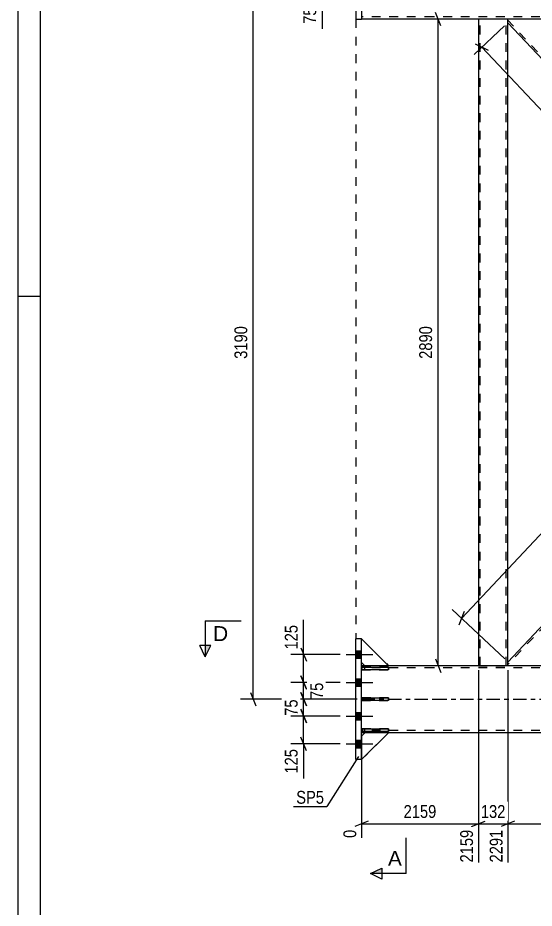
# Model space of a CAD drawing. Header units: millimetres. Extents: x 0 to 841, y 0 to 594.
# Drawn here: x 0 to 115.4, y 161.3 to 360.3 of the extents above; entities that cross this region are included whole.
import ezdxf

# ---------------------------------------------------------------- set-up
doc = ezdxf.new("R2010")
doc.units = ezdxf.units.MM
doc.linetypes.add('DXK_LINE_DOT2', pattern=[3.9198, 1.9599, -1.9599])
doc.linetypes.add('DXK_LINE_DOT3', pattern=[5.9187, 2.979, -0.9799, 0.9799, -0.9799])
doc.styles.add('Arial', font='ARIAL.TTF', dxfattribs={"height": 0.2})
doc.styles.add('Arial Narrow', font='ARIALN.TTF', dxfattribs={"height": 0.2})

# ---------------------------------------------------------------- blocks, each defined once
blk = doc.blocks.new('Unknown-570387635-1132')
at = {"color": 5, "linetype": 'Continuous'}
for p, q in [((0, 594), (0, 0)), ((5, 589), (5, 5)), ((5, 298), (0, 298))]:
    blk.add_line(p, q, dxfattribs=at)
blk = doc.blocks.new('Part-570387635-2953 - 2809')
at = {"color": 2, "linetype": 'Continuous'}
for p, q in [((75.57, 194.49), (75.57, 221.49)), ((76.82, 221.49), (75.57, 221.49)), ((76.82, 194.49), (76.82, 221.49)), ((76.82, 194.49), (75.57, 194.49))]:
    blk.add_line(p, q, dxfattribs=at)
blk = doc.blocks.new('Part-570387635-2900 - 2809')
at = {"color": 2, "linetype": 'Continuous'}
for p, q in [((92.82, 374.99), (76.82, 374.99)), ((178.72, 374.99), (92.92, 374.99)), ((269.52, 374.99), (183.72, 374.99)), ((285.62, 374.99), (269.62, 374.99)), ((92.82, 359.99), (76.82, 359.99)), ((269.52, 359.99), (92.92, 359.99)), ((285.62, 359.99), (269.62, 359.99))]:
    blk.add_line(p, q, dxfattribs=at)
at = {"color": 7, "linetype": 'DXK_LINE_DOT2'}
for p, q in [((76.82, 374.99), (76.82, 359.99)), ((92.82, 374.49), (76.82, 374.49)), ((269.52, 374.49), (92.92, 374.49)), ((183.72, 374.99), (178.72, 374.99)), ((285.62, 374.49), (269.62, 374.49)), ((285.62, 359.99), (285.62, 374.99)), ((92.82, 360.49), (76.82, 360.49)), ((269.52, 360.49), (92.92, 360.49)), ((285.62, 360.49), (269.62, 360.49))]:
    blk.add_line(p, q, dxfattribs=at)
at = {"color": 7, "linetype": 'DXK_LINE_DOT3'}
for p, q in [((66.82, 367.49), (92.82, 367.49)), ((92.92, 367.49), (269.52, 367.49)), ((269.62, 367.49), (295.62, 367.49))]:
    blk.add_line(p, q, dxfattribs=at)
blk = doc.blocks.new('Part-570387635-2913 - 2809')
at = {"color": 7, "linetype": 'DXK_LINE_DOT2'}
for p, q in [((82.82, 215.16), (76.82, 215.16)), ((76.82, 215.16), (76.82, 214.56)), ((77.57, 214.56), (77.57, 215.16)), ((82.82, 214.56), (82.82, 215.16)), ((76.82, 214.56), (82.82, 214.56))]:
    blk.add_line(p, q, dxfattribs=at)
blk = doc.blocks.new('Part-570387635-2856 - 2809')
at = {"color": 2, "linetype": 'Continuous'}
for p, q in [((102.92, 359.99), (102.92, 215.49)), ((109.52, 216.31), (109.52, 359.16))]:
    blk.add_line(p, q, dxfattribs=at)
at = {"color": 7, "linetype": 'DXK_LINE_DOT2'}
for p, q in [((109.52, 359.99), (102.92, 359.99)), ((103.32, 215.49), (103.32, 359.99)), ((109.12, 215.49), (109.12, 359.99)), ((109.52, 359.16), (109.52, 359.99)), ((102.92, 215.49), (109.52, 215.49)), ((109.52, 215.49), (109.52, 216.31))]:
    blk.add_line(p, q, dxfattribs=at)
blk = doc.blocks.new('Part-570387635-2861 - 2809')
at = {"color": 2, "linetype": 'Continuous'}
for p, q in [((176.69, 287.74), (109.52, 216.31)), ((177.92, 286.43), (176.69, 287.74)), ((177.92, 286.43), (177.92, 279.41)), ((177.92, 279.41), (117.81, 215.49)), ((109.52, 215.49), (109.52, 216.31))]:
    blk.add_line(p, q, dxfattribs=at)
at = {"color": 7, "linetype": 'DXK_LINE_DOT2'}
for p, q in [((176.97, 287.45), (109.52, 215.73)), ((177.92, 280), (117.26, 215.49)), ((117.81, 215.49), (109.52, 215.49))]:
    blk.add_line(p, q, dxfattribs=at)
blk = doc.blocks.new('Part-570387635-2866 - 2809')
at = {"color": 2, "linetype": 'Continuous'}
for p, q in [((109.52, 359.16), (109.52, 359.99)), ((109.52, 359.16), (176.69, 287.74)), ((177.92, 296.06), (117.81, 359.99)), ((177.92, 286.43), (177.92, 296.06))]:
    blk.add_line(p, q, dxfattribs=at)
at = {"color": 7, "linetype": 'DXK_LINE_DOT2'}
for p, q in [((117.81, 359.99), (109.52, 359.99)), ((177.92, 287.01), (109.52, 359.75)), ((177.92, 295.48), (117.26, 359.99)), ((177.92, 286.43), (176.69, 287.74)), ((177.92, 287.01), (177.92, 287.06))]:
    blk.add_line(p, q, dxfattribs=at)
blk = doc.blocks.new('Bolt-570387635-2888 - 2809')
at = {"linetype": 'Continuous'}
for points in [[(75.57, 218.81), (75.57, 217.16), (76.82, 217.16), (76.82, 218.81)], [(75.57, 218.81), (75.57, 217.16), (76.82, 217.16), (76.82, 218.81)], [(75.57, 218.81), (75.57, 217.16), (76.82, 217.16), (76.82, 218.81)], [(75.57, 212.56), (75.57, 210.91), (76.82, 210.91), (76.82, 212.56)], [(75.57, 212.56), (75.57, 210.91), (76.82, 210.91), (76.82, 212.56)], [(75.57, 205.06), (75.57, 203.41), (76.82, 203.41), (76.82, 205.06)], [(75.57, 205.06), (75.57, 203.41), (76.82, 203.41), (76.82, 205.06)], [(75.57, 198.81), (75.57, 197.16), (76.82, 197.16), (76.82, 198.81)], [(75.57, 198.81), (75.57, 197.16), (76.82, 197.16), (76.82, 198.81)], [(75.57, 198.81), (75.57, 197.16), (76.82, 197.16), (76.82, 198.81)]]:
    blk.add_hatch(color=1, dxfattribs=at).paths.add_polyline_path(points)
at = {"color": 1, "linetype": 'Continuous'}
for p, q in [((73.37, 217.99), (79.32, 217.99)), ((73.37, 217.99), (79.32, 217.99)), ((73.37, 217.99), (79.32, 217.99)), ((75.57, 218.81), (76.82, 218.81)), ((75.57, 218.81), (76.82, 218.81)), ((75.57, 218.81), (76.82, 218.81)), ((75.57, 217.16), (76.82, 217.16)), ((75.57, 217.16), (76.82, 217.16)), ((75.57, 217.16), (76.82, 217.16)), ((73.37, 211.74), (79.32, 211.74)), ((73.37, 211.74), (79.32, 211.74)), ((75.57, 212.56), (76.82, 212.56)), ((75.57, 212.56), (76.82, 212.56)), ((75.57, 210.91), (76.82, 210.91)), ((75.57, 210.91), (76.82, 210.91)), ((75.57, 205.06), (76.82, 205.06)), ((75.57, 205.06), (76.82, 205.06)), ((73.37, 204.24), (79.32, 204.24)), ((73.37, 204.24), (79.32, 204.24)), ((75.57, 203.41), (76.82, 203.41)), ((75.57, 203.41), (76.82, 203.41)), ((73.37, 197.99), (79.32, 197.99)), ((73.37, 197.99), (79.32, 197.99)), ((73.37, 197.99), (79.32, 197.99)), ((75.57, 198.81), (76.82, 198.81)), ((75.57, 198.81), (76.82, 198.81)), ((75.57, 198.81), (76.82, 198.81)), ((75.57, 197.16), (76.82, 197.16)), ((75.57, 197.16), (76.82, 197.16)), ((75.57, 197.16), (76.82, 197.16))]:
    blk.add_line(p, q, dxfattribs=at)
blk = doc.blocks.new('Part-570387635-2895 - 2809')
at = {"color": 2, "linetype": 'Continuous'}
for p, q in [((92.82, 215.49), (76.82, 215.49)), ((173.1, 215.49), (92.92, 215.49)), ((269.52, 215.49), (189.35, 215.49)), ((285.64, 215.49), (269.62, 215.49)), ((77.57, 200.49), (76.82, 200.49)), ((92.82, 200.49), (82.82, 200.49)), ((269.52, 200.49), (92.92, 200.49)), ((279.65, 200.49), (269.62, 200.49)), ((285.64, 200.49), (284.9, 200.49))]:
    blk.add_line(p, q, dxfattribs=at)
at = {"color": 7, "linetype": 'DXK_LINE_DOT2'}
for p, q in [((76.82, 200.49), (76.82, 215.49)), ((92.82, 214.99), (76.82, 214.99)), ((269.52, 214.99), (92.92, 214.99)), ((189.35, 215.49), (173.1, 215.49)), ((285.64, 214.99), (269.62, 214.99)), ((285.64, 200.49), (285.64, 215.49)), ((92.82, 200.99), (76.82, 200.99)), ((82.82, 200.49), (77.57, 200.49)), ((269.52, 200.99), (92.92, 200.99)), ((285.64, 200.99), (269.62, 200.99)), ((284.9, 200.49), (279.65, 200.49))]:
    blk.add_line(p, q, dxfattribs=at)
at = {"color": 7, "linetype": 'DXK_LINE_DOT3'}
for p, q in [((76.82, 207.99), (92.82, 207.99)), ((92.92, 207.99), (269.52, 207.99)), ((269.62, 207.99), (285.64, 207.99))]:
    blk.add_line(p, q, dxfattribs=at)
blk = doc.blocks.new('Part-570387635-2958 - 2809')
at = {"color": 2, "linetype": 'Continuous'}
for p, q in [((76.82, 374.99), (75.57, 374.99)), ((75.57, 374.99), (75.57, 359.99)), ((76.82, 374.99), (76.82, 359.99)), ((75.57, 359.99), (76.82, 359.99))]:
    blk.add_line(p, q, dxfattribs=at)
blk = doc.blocks.new('Part-570387635-2969 - 2809')
at = {"color": 7, "linetype": 'DXK_LINE_DOT2'}
for p, q in [((77.57, 200.49), (76.82, 199.74)), ((76.82, 194.49), (82.82, 200.49)), ((76.82, 199.74), (76.82, 194.49)), ((82.82, 200.49), (77.57, 200.49))]:
    blk.add_line(p, q, dxfattribs=at)
blk = doc.blocks.new('Part-570387635-2970 - 2809')
at = {"color": 2, "linetype": 'Continuous'}
for p, q in [((77.57, 200.49), (76.82, 199.74)), ((76.82, 194.49), (82.82, 200.49)), ((76.82, 199.74), (76.82, 194.49)), ((82.82, 200.49), (77.57, 200.49))]:
    blk.add_line(p, q, dxfattribs=at)
blk = doc.blocks.new('Part-570387635-2971 - 2809')
at = {"color": 7, "linetype": 'DXK_LINE_DOT2'}
for p, q in [((76.82, 216.24), (76.82, 221.49)), ((76.82, 221.49), (82.82, 215.49)), ((77.57, 215.49), (76.82, 216.24)), ((82.82, 215.49), (77.57, 215.49))]:
    blk.add_line(p, q, dxfattribs=at)
blk = doc.blocks.new('Part-570387635-2972 - 2809')
at = {"color": 2, "linetype": 'Continuous'}
for p, q in [((76.82, 216.24), (76.82, 221.49)), ((82.82, 215.49), (76.82, 221.49)), ((77.57, 215.49), (76.82, 216.24)), ((82.82, 215.49), (77.57, 215.49))]:
    blk.add_line(p, q, dxfattribs=at)
blk = doc.blocks.new('Part-570387635-2973 - 2809')
at = {"color": 2, "linetype": 'Continuous'}
for p, q in [((76.82, 207.69), (76.82, 208.29)), ((76.82, 208.29), (82.82, 208.29)), ((82.82, 207.69), (76.82, 207.69)), ((82.82, 208.29), (82.82, 207.69))]:
    blk.add_line(p, q, dxfattribs=at)
at = {"color": 7, "linetype": 'DXK_LINE_DOT2'}
blk.add_line((77.57, 207.69), (77.57, 208.29), dxfattribs=at)
blk = doc.blocks.new('Part-570387635-2974 - 2809')
at = {"color": 2, "linetype": 'Continuous'}
for p, q in [((76.82, 200.81), (76.82, 201.41)), ((76.82, 201.41), (82.82, 201.41)), ((82.82, 201.41), (82.82, 200.81)), ((82.82, 200.81), (76.82, 200.81))]:
    blk.add_line(p, q, dxfattribs=at)
at = {"color": 7, "linetype": 'DXK_LINE_DOT2'}
blk.add_line((77.57, 200.81), (77.57, 201.41), dxfattribs=at)
blk = doc.blocks.new('Part-570387635-2975 - 2809')
at = {"color": 2, "linetype": 'Continuous'}
for p, q in [((76.82, 214.56), (76.82, 215.16)), ((76.82, 215.16), (82.82, 215.16)), ((82.82, 215.16), (82.82, 214.56)), ((82.82, 214.56), (76.82, 214.56))]:
    blk.add_line(p, q, dxfattribs=at)
at = {"color": 7, "linetype": 'DXK_LINE_DOT2'}
blk.add_line((77.57, 214.56), (77.57, 215.16), dxfattribs=at)
blk = doc.blocks.new('Part-570387635-2976 - 2809')
at = {"color": 7, "linetype": 'DXK_LINE_DOT2'}
for p, q in [((82.82, 208.29), (76.82, 208.29)), ((76.82, 208.29), (76.82, 207.69)), ((76.82, 207.69), (82.82, 207.69)), ((77.57, 207.69), (77.57, 208.29)), ((82.82, 207.69), (82.82, 208.29))]:
    blk.add_line(p, q, dxfattribs=at)
blk = doc.blocks.new('Part-570387635-2977 - 2809')
at = {"color": 7, "linetype": 'DXK_LINE_DOT2'}
for p, q in [((82.82, 201.41), (76.82, 201.41)), ((76.82, 201.41), (76.82, 200.81)), ((77.57, 200.81), (77.57, 201.41)), ((82.82, 200.81), (82.82, 201.41)), ((76.82, 200.81), (82.82, 200.81))]:
    blk.add_line(p, q, dxfattribs=at)
blk = doc.blocks.new('Line-570387635-8634 - 2809')
at = {"color": 1, "linetype": 'DXK_LINE_DOT2'}
blk.add_line((75.57, 359.99), (75.57, 221.49), dxfattribs=at)
blk = doc.blocks.new('StraightDimension-570387635-3127 - 2809')
at = {"color": 7, "linetype": 'Continuous'}
for p, q in [((175.97, 288.42), (164.24, 299.45)), ((165.73, 295.99), (166.91, 299)), ((99.15, 226.07), (166.32, 297.5)), ((108.8, 217), (97.07, 228.02)), ((99.74, 227.58), (98.56, 224.57))]:
    blk.add_line(p, q, dxfattribs=at)
at = {"color": 0}
blk.add_wipeout([(135.1, 265.4), (132.04, 268.28), (126.21, 262.08), (129.27, 259.2)], dxfattribs=at)
at = {"color": 3, "style": 'Arial Narrow'}
blk.add_text('1961', height=2.863, rotation=46.7591, dxfattribs=at).set_placement((129.24, 260.05))
blk = doc.blocks.new('StraightDimension-570387635-3086 - 2809')
at = {"color": 7, "linetype": 'Continuous'}
for p, q in [((94.52, 358.49), (93.32, 361.49)), ((108.52, 359.99), (91.07, 359.99)), ((93.92, 215.49), (93.92, 359.99)), ((93.32, 216.99), (94.52, 213.99)), ((108.52, 215.49), (91.07, 215.49))]:
    blk.add_line(p, q, dxfattribs=at)
at = {"color": 0}
blk.add_wipeout([(93.17, 291.99), (88.97, 291.99), (88.97, 283.48), (93.17, 283.48)], dxfattribs=at)
at = {"color": 3, "style": 'Arial Narrow'}
blk.add_text('2890', height=2.863, rotation=90.0002, dxfattribs=at).set_placement((92.57, 284.08))
blk = doc.blocks.new('StraightDimension-570387635-3112 - 2809')
at = {"color": 7, "linetype": 'Continuous'}
for p, q in [((108.79, 358.48), (101.98, 352.07)), ((105.19, 353.03), (102.26, 354.39)), ((103.73, 353.71), (172.13, 280.98)), ((177.2, 285.75), (170.38, 279.34)), ((170.66, 281.66), (173.59, 280.3))]:
    blk.add_line(p, q, dxfattribs=at)
at = {"color": 0}
blk.add_wipeout([(141.39, 314.76), (144.45, 317.64), (138.62, 323.84), (135.56, 320.96)], dxfattribs=at)
at = {"color": 3, "style": 'Arial Narrow'}
blk.add_text('1997', height=2.863, rotation=-46.7591, dxfattribs=at).set_placement((136.41, 320.93))
blk = doc.blocks.new('StraightDimension-570387635-3240 - 2809')
at = {"color": 7, "linetype": 'Continuous'}
for p, q in [((67.42, 368.99), (68.62, 365.99)), ((75.82, 367.49), (65.17, 367.49)), ((68.02, 363.74), (68.02, 367.49)), ((68.62, 362.24), (67.42, 365.24)), ((77.07, 363.74), (65.17, 363.74))]:
    blk.add_line(p, q, dxfattribs=at)
at = {"color": 0}
blk.add_wipeout([(67.27, 363.21), (63.07, 363.21), (63.07, 358.36), (67.27, 358.36)], dxfattribs=at)
at = {"color": 7, "linetype": 'Continuous'}
blk.add_line((68.02, 363.74), (68.02, 357.83), dxfattribs=at)
blk.add_line((68.02, 363.74), (68.02, 357.83), dxfattribs=at)
at = {"color": 3, "style": 'Arial Narrow'}
blk.add_text('75', height=2.863, rotation=90.0002, dxfattribs=at).set_placement((66.67, 358.96))
blk = doc.blocks.new('StraightDimension-570387635-3379 - 2809')
at = {"color": 7, "linetype": 'Continuous'}
for p, q in [((53.22, 365.99), (52.02, 368.99)), ((75.82, 367.49), (49.77, 367.49)), ((52.62, 207.99), (52.62, 367.49)), ((52.02, 209.49), (53.22, 206.49)), ((75.82, 207.99), (49.77, 207.99))]:
    blk.add_line(p, q, dxfattribs=at)
at = {"color": 0}
blk.add_wipeout([(51.87, 292), (47.67, 292), (47.67, 283.48), (51.87, 283.48)], dxfattribs=at)
at = {"color": 3, "style": 'Arial Narrow'}
blk.add_text('3190', height=2.863, rotation=90.0002, dxfattribs=at).set_placement((51.27, 284.08))
blk = doc.blocks.new('StraightDimension-570387635-5802 - 2809')
at = {"color": 7, "linetype": 'Continuous'}
for p, q in [((63.28, 219.49), (64.48, 216.49)), ((72.07, 217.99), (61.03, 217.99)), ((63.88, 211.74), (63.88, 217.99)), ((64.48, 210.24), (63.28, 213.24)), ((72.07, 211.74), (61.03, 211.74))]:
    blk.add_line(p, q, dxfattribs=at)
at = {"color": 0}
blk.add_wipeout([(63.13, 225.2), (58.93, 225.2), (58.93, 218.51), (63.13, 218.51)], dxfattribs=at)
at = {"color": 7, "linetype": 'Continuous'}
blk.add_line((63.88, 217.99), (63.88, 225.72), dxfattribs=at)
blk.add_line((63.88, 217.99), (63.88, 225.72), dxfattribs=at)
at = {"color": 3, "style": 'Arial Narrow'}
blk.add_text('125', height=2.863, rotation=90.0002, dxfattribs=at).set_placement((62.53, 219.11))
blk = doc.blocks.new('StraightDimension-570387635-5803 - 2809')
at = {"color": 7, "linetype": 'Continuous'}
for p, q in [((63.28, 213.24), (64.48, 210.24)), ((72.07, 211.74), (61.48, 211.74)), ((63.88, 207.99), (63.88, 211.74)), ((64.48, 206.49), (63.28, 209.49)), ((75.82, 207.99), (61.48, 207.99))]:
    blk.add_line(p, q, dxfattribs=at)
at = {"color": 0}
blk.add_wipeout([(68.83, 212.29), (64.63, 212.29), (64.63, 207.44), (68.83, 207.44)], dxfattribs=at)
at = {"color": 3, "style": 'Arial Narrow'}
blk.add_text('75', height=2.863, rotation=90.0002, dxfattribs=at).set_placement((68.23, 208.04))
blk = doc.blocks.new('StraightDimension-570387635-5804 - 2809')
at = {"color": 7, "linetype": 'Continuous'}
for p, q in [((63.28, 209.49), (64.48, 206.49)), ((75.82, 207.99), (61.03, 207.99)), ((63.88, 204.24), (63.88, 207.99)), ((64.48, 202.74), (63.28, 205.74)), ((72.07, 204.24), (61.03, 204.24))]:
    blk.add_line(p, q, dxfattribs=at)
at = {"color": 0}
blk.add_wipeout([(63.13, 208.54), (58.93, 208.54), (58.93, 203.69), (63.13, 203.69)], dxfattribs=at)
at = {"color": 3, "style": 'Arial Narrow'}
blk.add_text('75', height=2.863, rotation=90.0002, dxfattribs=at).set_placement((62.53, 204.29))
blk = doc.blocks.new('StraightDimension-570387635-5805 - 2809')
at = {"color": 7, "linetype": 'Continuous'}
for p, q in [((63.28, 205.74), (64.48, 202.74)), ((72.07, 204.24), (61.03, 204.24)), ((63.88, 197.99), (63.88, 204.24)), ((64.48, 196.49), (63.28, 199.49)), ((72.07, 197.99), (61.03, 197.99))]:
    blk.add_line(p, q, dxfattribs=at)
at = {"color": 0}
blk.add_wipeout([(63.13, 197.46), (58.93, 197.46), (58.93, 190.78), (63.13, 190.78)], dxfattribs=at)
at = {"color": 7, "linetype": 'Continuous'}
blk.add_line((63.88, 197.99), (63.88, 190.25), dxfattribs=at)
blk.add_line((63.88, 197.99), (63.88, 190.25), dxfattribs=at)
at = {"color": 3, "style": 'Arial Narrow'}
blk.add_text('125', height=2.863, rotation=90.0002, dxfattribs=at).set_placement((62.53, 191.38))
blk = doc.blocks.new('StraightDimension-570387635-10163 - 2809')
at = {"color": 7, "linetype": 'Continuous'}
for p, q in [((109.52, 214.49), (109.52, 171.51)), ((177.57, 214.49), (177.57, 171.51)), ((111.02, 180.72), (108.02, 179.52)), ((109.52, 180.12), (177.57, 180.12)), ((176.07, 179.52), (179.07, 180.72))]:
    blk.add_line(p, q, dxfattribs=at)
at = {"color": 0}
blk.add_wipeout([(147.8, 180.87), (147.8, 185.07), (139.29, 185.07), (139.29, 180.87)], dxfattribs=at)
at = {"color": 0, "linetype": 'Continuous'}
blk.add_wipeout([(176.97, 179.42), (172.77, 179.42), (172.77, 170.91), (176.97, 170.91)], dxfattribs=at)
at = {"color": 3, "style": 'Arial Narrow'}
blk.add_text('1361', height=2.863, dxfattribs=at).set_placement((139.89, 181.47))
at = {"color": 3, "linetype": 'Continuous', "style": 'Arial Narrow'}
blk.add_text('3652', height=2.863, rotation=90.0002, dxfattribs=at).set_placement((176.37, 171.51))
blk = doc.blocks.new('StraightDimension-570387635-10164 - 2809')
at = {"color": 7, "linetype": 'Continuous'}
for p, q in [((102.92, 214.49), (102.92, 171.51)), ((109.52, 214.49), (109.52, 171.51)), ((101.42, 179.52), (104.42, 180.72)), ((102.92, 180.12), (109.52, 180.12)), ((111.02, 180.72), (108.02, 179.52))]:
    blk.add_line(p, q, dxfattribs=at)
at = {"color": 0}
blk.add_wipeout([(109.57, 180.87), (109.57, 185.07), (102.88, 185.07), (102.88, 180.87)], dxfattribs=at)
at = {"color": 0, "linetype": 'Continuous'}
blk.add_wipeout([(108.92, 179.42), (104.72, 179.42), (104.72, 170.91), (108.92, 170.91)], dxfattribs=at)
at = {"color": 3, "style": 'Arial Narrow'}
blk.add_text('132', height=2.863, dxfattribs=at).set_placement((103.48, 181.47))
at = {"color": 3, "linetype": 'Continuous', "style": 'Arial Narrow'}
blk.add_text('2291', height=2.863, rotation=90.0002, dxfattribs=at).set_placement((108.32, 171.51))
blk = doc.blocks.new('StraightDimension-570387635-10165 - 2809')
at = {"color": 7, "linetype": 'Continuous'}
for p, q in [((102.92, 214.49), (102.92, 171.51)), ((76.82, 199.49), (76.82, 176.99)), ((78.32, 180.72), (75.32, 179.52)), ((76.82, 180.12), (102.92, 180.12)), ((101.42, 179.52), (104.42, 180.72))]:
    blk.add_line(p, q, dxfattribs=at)
at = {"color": 0}
blk.add_wipeout([(94.13, 180.87), (94.13, 185.07), (85.62, 185.07), (85.62, 180.87)], dxfattribs=at)
at = {"color": 0, "linetype": 'Continuous'}
for points in [[(76.22, 179.42), (72.02, 179.42), (72.02, 176.39), (76.22, 176.39)], [(102.32, 179.42), (98.12, 179.42), (98.12, 170.91), (102.32, 170.91)]]:
    blk.add_wipeout(points, dxfattribs=at)
at = {"color": 3, "style": 'Arial Narrow'}
blk.add_text('2159', height=2.863, dxfattribs=at).set_placement((86.22, 181.47))
at = {"color": 3, "linetype": 'Continuous', "style": 'Arial Narrow'}
for s, height, p in [('0', 2.86, (75.62, 176.99)), ('2159', 2.863, (101.72, 171.51))]:
    blk.add_text(s, height=height, rotation=90.0002, dxfattribs=at).set_placement(p)
blk = doc.blocks.new('Mark-570387635-2949 - 2809')
at = {"color": 0}
blk.add_wipeout([(68.43, 184.64), (68.43, 187.64), (62.22, 187.64), (62.22, 184.64)], dxfattribs=at)
blk.add_wipeout([(68.43, 184.64), (68.43, 187.64), (62.22, 187.64), (62.22, 184.64)], dxfattribs=at)
at = {"color": 30, "linetype": 'Continuous'}
for p in [(76.17, 195.16), (61.62, 184.04)]:
    blk.add_line(p, (69.03, 184.04), dxfattribs=at)
at = {"color": 3, "style": 'Arial Narrow'}
blk.add_text('SP5', height=2.863, dxfattribs=at).set_placement((62.22, 184.64))
blk = doc.blocks.new('SectionMark-570387635-3565 - 2809')
at = {"linetype": 'Continuous'}
blk.add_hatch(color=6, dxfattribs=at).paths.add_polyline_path([(81.32, 170.26), (81.32, 169.01), (78.82, 169.01)])
at = {"color": 6, "linetype": 'Continuous'}
for p, q in [((86.82, 169.01), (86.82, 177.01)), ((78.82, 169.01), (81.32, 170.26)), ((81.32, 170.26), (81.32, 167.76)), ((86.82, 169.01), (78.82, 169.01)), ((81.32, 167.76), (78.82, 169.01))]:
    blk.add_line(p, q, dxfattribs=at)
at = {"color": 0, "linetype": 'Continuous'}
blk.add_wipeout([(85.82, 170.76), (85.82, 174.26), (82.71, 174.26), (82.71, 170.76)], dxfattribs=at)
at = {"color": 3, "linetype": 'Continuous', "style": 'Arial'}
blk.add_text('A', height=3.34, dxfattribs=at).set_placement((82.71, 170.76))
blk = doc.blocks.new('SectionMark-570387635-3573 - 2809')
at = {"linetype": 'Continuous'}
for points in [[(41.89, 219.99), (43.14, 219.99), (41.89, 217.49)], [(306.87, 219.99), (308.12, 219.99), (308.12, 217.49)]]:
    blk.add_hatch(color=6, dxfattribs=at).paths.add_polyline_path(points)
at = {"color": 6, "linetype": 'Continuous'}
for p, q in [((41.89, 225.49), (49.89, 225.49)), ((41.89, 225.49), (41.89, 217.49)), ((308.12, 225.49), (300.12, 225.49)), ((308.12, 225.49), (308.12, 217.49)), ((41.89, 217.49), (40.64, 219.99)), ((43.14, 219.99), (40.64, 219.99)), ((41.89, 217.49), (43.14, 219.99)), ((306.87, 219.99), (309.37, 219.99)), ((308.12, 217.49), (306.87, 219.99)), ((309.37, 219.99), (308.12, 217.49))]:
    blk.add_line(p, q, dxfattribs=at)
at = {"color": 0, "linetype": 'Continuous'}
for points in [[(47.01, 220.99), (47.01, 224.49), (43.64, 224.49), (43.64, 220.99)], [(306.37, 220.99), (306.37, 224.49), (303, 224.49), (303, 220.99)]]:
    blk.add_wipeout(points, dxfattribs=at)
at = {"color": 3, "linetype": 'Continuous', "style": 'Arial'}
for p in [(43.64, 220.99), (303, 220.99)]:
    blk.add_text('D', height=3.34, dxfattribs=at).set_placement(p)

msp = doc.modelspace()

# ---------------------------------------------------------------- block references
for name in ['Unknown-570387635-1132', 'Part-570387635-2900 - 2809', 'Part-570387635-2958 - 2809', 'Line-570387635-8634 - 2809', 'Part-570387635-2856 - 2809', 'Part-570387635-2866 - 2809', 'Part-570387635-2861 - 2809', 'Part-570387635-2953 - 2809', 'Part-570387635-2971 - 2809', 'Part-570387635-2972 - 2809', 'Bolt-570387635-2888 - 2809', 'Part-570387635-2895 - 2809', 'Part-570387635-2913 - 2809', 'Part-570387635-2975 - 2809', 'Part-570387635-2973 - 2809', 'Part-570387635-2976 - 2809', 'Part-570387635-2974 - 2809', 'Part-570387635-2977 - 2809', 'Part-570387635-2969 - 2809', 'Part-570387635-2970 - 2809']:
    msp.add_blockref(name, (0, 0))

# ---------------------------------------------------------------- next in the draw order: block references
for name in ['StraightDimension-570387635-3240 - 2809', 'StraightDimension-570387635-3127 - 2809']:
    msp.add_blockref(name, (0, 0))

# ---------------------------------------------------------------- next in the draw order: block references
for name in ['StraightDimension-570387635-3379 - 2809', 'StraightDimension-570387635-3086 - 2809']:
    msp.add_blockref(name, (0, 0))

# ---------------------------------------------------------------- next in the draw order: block references
for name in ['StraightDimension-570387635-3112 - 2809', 'StraightDimension-570387635-5802 - 2809', 'StraightDimension-570387635-10163 - 2809']:
    msp.add_blockref(name, (0, 0))

# ---------------------------------------------------------------- next in the draw order: block references
for name in ['StraightDimension-570387635-5803 - 2809', 'StraightDimension-570387635-10164 - 2809']:
    msp.add_blockref(name, (0, 0))

# ---------------------------------------------------------------- next in the draw order: block references
msp.add_blockref('StraightDimension-570387635-5804 - 2809', (0, 0))

# ---------------------------------------------------------------- next in the draw order: block references
msp.add_blockref('StraightDimension-570387635-5805 - 2809', (0, 0))

# ---------------------------------------------------------------- next in the draw order: block references
msp.add_blockref('StraightDimension-570387635-10165 - 2809', (0, 0))

# ---------------------------------------------------------------- next in the draw order: block references
for name in ['SectionMark-570387635-3565 - 2809', 'Mark-570387635-2949 - 2809']:
    msp.add_blockref(name, (0, 0))

# ---------------------------------------------------------------- next in the draw order: block references
msp.add_blockref('SectionMark-570387635-3573 - 2809', (0, 0))

doc.saveas('drawing.dxf')
